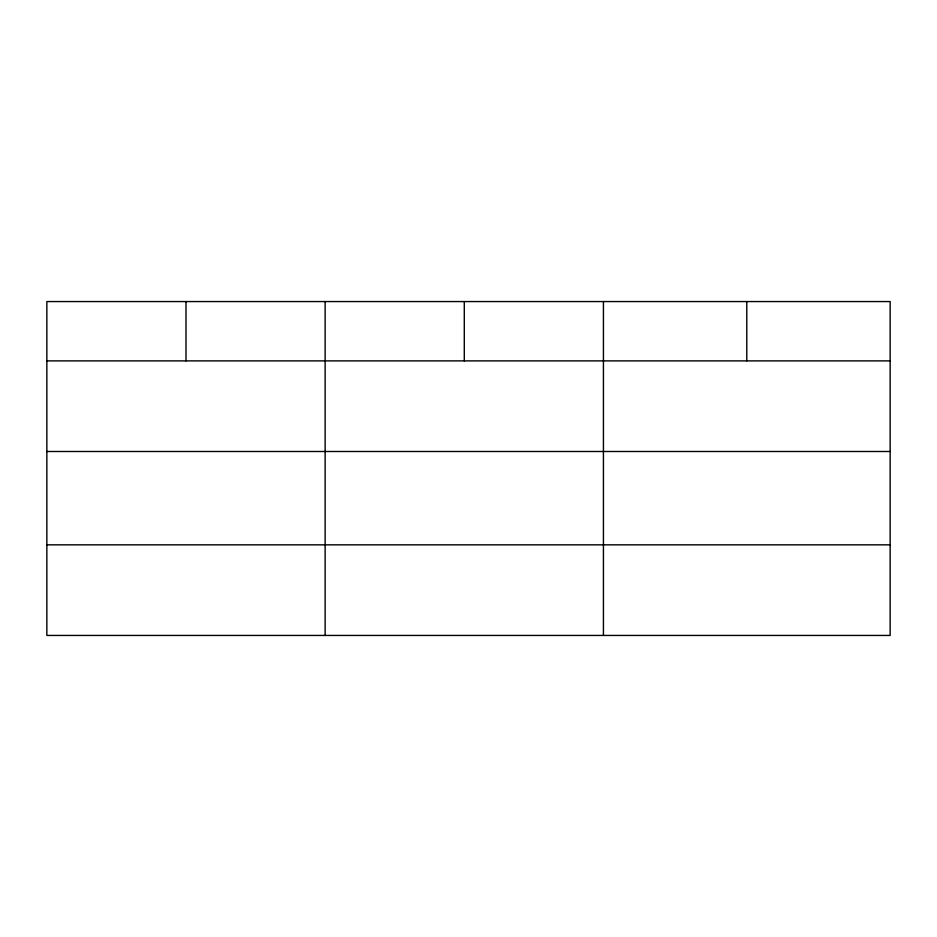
<?xml version="1.0" encoding="UTF-8"?>
<svg xmlns="http://www.w3.org/2000/svg" width="937" height="937" viewBox="0 0 937 937"><rect width="100%" height="100%" fill="white"/><g stroke="black" fill="none" stroke-linecap="round" stroke-linejoin="round"><path stroke-width="1.41" d="M890.15 451.493L890.15 301.562L46.85 301.562L46.85 635.438L890.15 635.438L890.15 451.493L46.85 451.493M46.85 360.886L890.15 360.886M46.85 544.842L890.15 544.842M746.789 301.562L746.789 360.886M603.428 301.562L603.428 635.438M464.283 301.562L464.283 360.886M325.139 301.562L325.139 635.438M185.994 301.562L185.994 360.886"/></g></svg>
